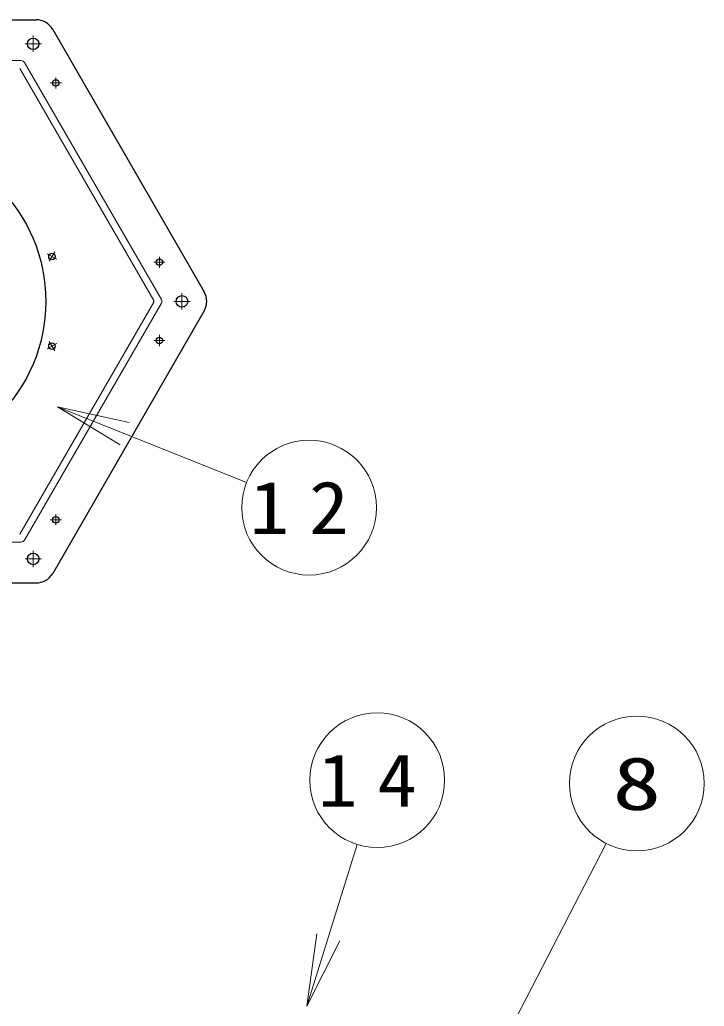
# Model space of a CAD drawing. Units: millimetres on the paper, scale 1:50. Extents: x -385 to 840, y 0 to 267.
# Drawn here: x 284.14 to 312.57, y 98.97 to 139.96 of the extents above; entities that cross this region are included whole.
import ezdxf
from ezdxf.enums import TextEntityAlignment as Align

# ---------------------------------------------------------------- set-up
doc = ezdxf.new("R2010")
doc.units = ezdxf.units.MM
doc.linetypes.add('USER2', pattern=[6, 3, -1, 1, -1])
doc.layers.add('1_50', color=7, linetype='Continuous', lineweight=25)
doc.styles.add('ＭＳ ゴシック', font='')
doc.styles.get('ＭＳ ゴシック').set_extended_font_data('MS Gothic')

# ---------------------------------------------------------------- blocks, each defined once
blk = doc.blocks.new('open_arrow')
at = {"color": 0, "linetype": 'Continuous', "lineweight": -2}
blk.add_lwpolyline([(7.5, 1.25), (0, 0), (7.5, -1.25)], dxfattribs=at)

msp = doc.modelspace()

# ---------------------------------------------------------------- linework, layer by layer
at = {"layer": '1_50', "color": 131}
for p, q in [((272.231, 139.959), (284.817, 139.959)), ((285.51, 139.559), (291.803, 128.659)), ((291.803, 127.859), (285.51, 116.959)), ((272.231, 116.559), (284.817, 116.559))]:
    msp.add_line(p, q, dxfattribs=at)
at = {"layer": '1_50', "linetype": 'USER2', "lineweight": 13}
for p, q in [((285.041, 138.959), (284.361, 138.959)), ((284.701, 139.299), (284.701, 138.619)), ((290.879, 128.599), (290.879, 127.919)), ((291.219, 128.259), (290.539, 128.259)), ((284.701, 117.899), (284.701, 117.219)), ((285.041, 117.559), (284.361, 117.559))]:
    msp.add_line(p, q, dxfattribs=at)
at = {"layer": '1_50', "color": 131, "lineweight": 13}
for p, q in [((272.843, 138.259), (284.205, 138.259)), ((284.343, 138.179), (290.024, 128.339)), ((284.141, 137.929), (289.707, 128.289)), ((289.707, 128.229), (284.141, 118.589)), ((290.024, 128.179), (284.343, 118.339)), ((284.205, 118.259), (272.843, 118.259))]:
    msp.add_line(p, q, dxfattribs=at)
at = {"layer": '1_50', "color": 2, "linetype": 'USER2', "lineweight": 13}
for p, q in [((285.41, 137.333), (285.87, 137.333)), ((285.64, 137.563), (285.64, 137.103)), ((285.678, 130.008), (285.279, 130.238)), ((285.363, 129.924), (285.593, 130.322)), ((289.94, 130.115), (289.94, 129.655)), ((289.71, 129.885), (290.17, 129.885)), ((289.94, 126.403), (289.94, 126.863)), ((285.279, 126.281), (285.678, 126.511)), ((285.593, 126.197), (285.363, 126.595)), ((289.71, 126.633), (290.17, 126.633)), ((285.64, 118.955), (285.64, 119.415)), ((285.41, 119.185), (285.87, 119.185))]:
    msp.add_line(p, q, dxfattribs=at)
at = {"layer": '1_50', "lineweight": 13}
for p, q in [((285.715, 123.872), (293.561, 120.73)), ((296.073, 98.975), (298.16, 105.692)), ((302.765, 94.615), (308.494, 105.741))]:
    msp.add_line(p, q, dxfattribs=at)
at = {"layer": '1_50', "color": 131}
for centre in [(284.701, 138.959), (290.879, 128.259), (284.701, 117.559)]:
    msp.add_circle(centre, 0.24, dxfattribs=at)
at = {"layer": '1_50', "color": 2}
for centre in [(285.64, 137.333), (285.478, 130.123), (289.94, 129.885), (289.94, 126.633), (285.478, 126.396), (285.64, 119.185)]:
    msp.add_circle(centre, 0.135, dxfattribs=at)
at = {"layer": '1_50'}
msp.add_circle((278.524, 128.259), 6.7, dxfattribs=at)
at = {"layer": '1_50', "lineweight": 13}
for centre in [(296.16, 119.689), (298.991, 108.365), (309.775, 108.231)]:
    msp.add_circle(centre, 2.8, dxfattribs=at)
at = {"layer": '1_50', "color": 131}
for centre, start, end in [((284.817, 139.159), 30, 90), ((291.11, 128.259), 330, 30), ((284.817, 117.359), 270, 330)]:
    msp.add_arc(centre, 0.8, start, end, dxfattribs=at)
at = {"layer": '1_50', "color": 131, "lineweight": 13}
for centre, radius, start, end in [((284.205, 138.099), 0.16, 30, 90), ((289.655, 128.259), 0.06, 330, 30), ((289.886, 128.259), 0.16, 330, 30), ((284.205, 118.419), 0.16, 270, 330)]:
    msp.add_arc(centre, radius, start, end, dxfattribs=at)

# ---------------------------------------------------------------- block references
at = {"layer": '1_50', "lineweight": 13, "xscale": 0.4, "yscale": 0.4}
for p, rotation in [((285.715, 123.872), 338.2), ((296.073, 98.975), 72.7)]:
    msp.add_blockref('open_arrow', p, dxfattribs=dict(at, rotation=rotation))

# ---------------------------------------------------------------- texts
at = {"layer": '1_50', "style": 'ＭＳ ゴシック', "width": 1.35}
msp.add_text('8', height=2.199, dxfattribs=at).set_placement((309.775, 108.231), align=Align.MIDDLE_CENTER)
at = {"layer": '1_50', "char_height": 2.199, "attachment_point": 5, "style": 'ＭＳ ゴシック'}
for s, insert in [('\\T1.5;\\W1.1;12', (296.16, 119.689)), ('\\T1.5;\\W1.1;14', (298.991, 108.365))]:
    msp.add_mtext(s, dxfattribs=dict(at, insert=insert))

doc.saveas('drawing.dxf')
